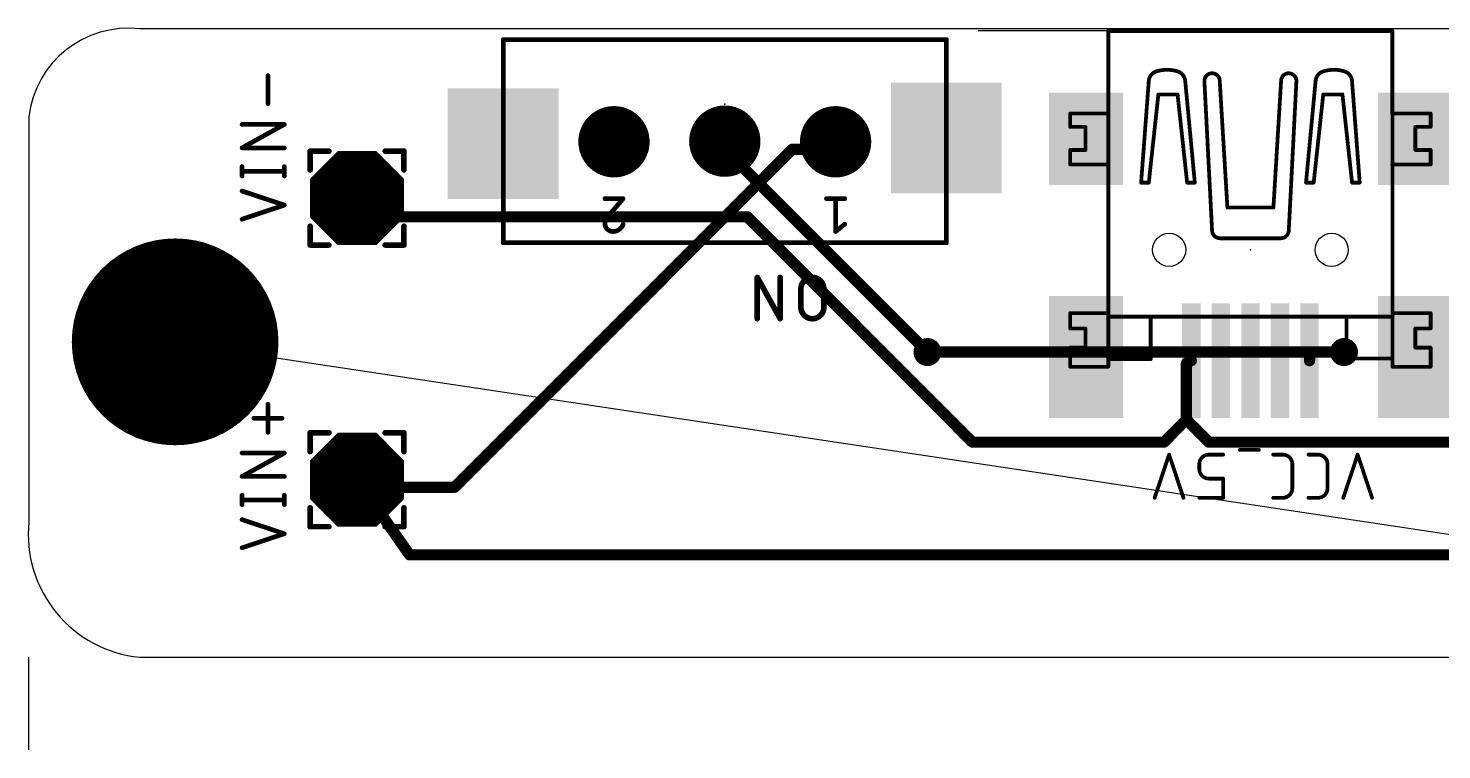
# Model space of a CAD drawing. Header units: millimetres. Extents: x 5 to 73, y 19 to 121.
# Drawn here: x 4.98 to 43.25, y 96 to 115.52 of the extents above; entities that cross this region are included whole.
import ezdxf

# ---------------------------------------------------------------- set-up
doc = ezdxf.new("R2010")
doc.units = ezdxf.units.MM
doc.linetypes.add('ACAD_ISO02W100', pattern=[15, 12, -3])
doc.layers.get('0').update_dxf_attribs({"true_color": 0xe8e8e8})
doc.layers.get('0').transparency = 0.1
for name, color, linetype in [('1', 12, 'Continuous'), ('16', 132, 'Continuous'), ('17', 110, 'Continuous'), ('18', 110, 'Continuous'), ('19', 53, 'Continuous'), ('20', 31, 'Continuous'), ('21', 253, 'Continuous'), ('23', 53, 'Continuous'), ('25', 253, 'Continuous'), ('41', 12, 'Continuous'), ('42', 132, 'Continuous'), ('51', 253, 'Continuous')]:
    doc.layers.add(name, color=color, linetype=linetype)
doc.layers.add('front_back', color=7, linetype='ACAD_ISO02W100', true_color=0xffffff, transparency=0.5)
doc.layers.add('pcb', color=7, linetype='ACAD_ISO02W100', true_color=0xffffff, transparency=0.5)

# ---------------------------------------------------------------- blocks, each defined once
blk = doc.blocks.new('ROUNDP')
at = {"const_width": 0.5}
blk.add_lwpolyline([(0, -0.25, 1), (0, 0.25, 1), (0, -0.25)], format="xyb", dxfattribs=at)
blk = doc.blocks.new('SQUAREP')
blk.add_solid([(-0.5, -0.5), (0.5, -0.5), (-0.5, 0.5), (0.5, 0.5)])
blk = doc.blocks.new('RECT')
blk.add_solid([(-0.5, -0.5), (0.5, -0.5), (-0.5, 0.5), (0.5, 0.5)])
blk = doc.blocks.new('OCTAGONP')
at = {"const_width": 0.5}
blk.add_lwpolyline([(-0.25, -0.1036), (-0.25, 0.1036), (-0.1036, 0.25), (0.1036, 0.25), (0.25, 0.1036), (0.25, -0.1036), (0.1036, -0.25), (-0.1036, -0.25), (-0.25, -0.1036), (-0.25, 0.1036)], dxfattribs=at)
blk = doc.blocks.new('ROUNDV')
at = {"const_width": 0.5}
blk.add_lwpolyline([(0, -0.25, 1), (0, 0.25, 1), (0, -0.25)], format="xyb", dxfattribs=at)

msp = doc.modelspace()

# ---------------------------------------------------------------- linework, layer by layer
msp.add_line((9, 107, 9), (9, 107, 10))
at = {"layer": '1', "const_width": 0.3048, "elevation": 10.6}
for points in [[(23.8416, 112.2448), (23.8416, 112.464)], [(23.8416, 112.2448), (29.328, 106.7584)], [(14.088, 110.416), (13.8848, 110.924)], [(24.4512, 110.416), (14.088, 110.416)], [(30.5472, 104.32), (24.4512, 110.416)], [(39.6912, 106.7584), (39.6722, 106.5246)], [(40.6056, 106.7584), (39.6912, 106.7584)], [(36.3384, 106.4536), (36.4722, 106.5246)], [(36.3384, 106.4536), (36.3384, 104.9296)], [(36.3384, 104.9296), (35.7288, 104.32)], [(36.3384, 104.9296), (36.948, 104.32)], [(35.7288, 104.32), (30.5472, 104.32)], [(36.948, 104.32), (43.6536, 104.32)], [(15.3072, 101.272), (13.8848, 103.304)], [(15.3072, 101.272), (46.092, 101.272)]]:
    msp.add_lwpolyline(points, dxfattribs=at)
at = {"layer": '1', "const_width": 0.1524, "elevation": 10.6}
for points in [[(23.9178, 112.464, 1), (23.7654, 112.464)], [(23.8955, 112.2987, 1), (23.7877, 112.1909)], [(23.7654, 112.2448, 1), (23.9178, 112.2448)], [(13.9555, 110.9523, 1), (13.8141, 110.8957)], [(14.088, 110.4922, 1), (14.088, 110.3398)], [(14.0173, 110.3877, 1), (14.1587, 110.4443)], [(24.5051, 110.4699, 1), (24.3973, 110.3621)], [(24.4512, 110.3398, 1), (24.4512, 110.4922)], [(29.2741, 106.7045, 1), (29.3819, 106.8123)], [(39.6912, 106.8346, 1), (39.6912, 106.6822)], [(39.7671, 106.7522, 1), (39.6153, 106.7646)], [(40.6056, 106.6822, 1), (40.6056, 106.8346)], [(36.4146, 106.4536, 1), (36.2622, 106.4536)], [(36.3027, 106.5209, 1), (36.3741, 106.3863)], [(36.5079, 106.4573, 1), (36.4365, 106.5919)], [(39.5963, 106.5308, 1), (39.7481, 106.5184)], [(36.3923, 104.9835, 1), (36.2845, 104.8757)], [(36.2622, 104.9296, 1), (36.4146, 104.9296)], [(36.3923, 104.8757, 1), (36.2845, 104.9835)], [(30.5472, 104.3962, 1), (30.5472, 104.2438)], [(30.4933, 104.2661, 1), (30.6011, 104.3739)], [(35.6749, 104.3739, 1), (35.7827, 104.2661)], [(35.7288, 104.2438, 1), (35.7288, 104.3962)], [(36.948, 104.3962, 1), (36.948, 104.2438)], [(36.8941, 104.2661, 1), (37.0019, 104.3739)], [(13.9472, 103.3477, 1), (13.8224, 103.2603)], [(15.3072, 101.3482, 1), (15.3072, 101.1958)], [(15.2448, 101.2283, 1), (15.3696, 101.3157)]]:
    msp.add_lwpolyline(points, format="xyb", dxfattribs=at)
at = {"layer": '16', "const_width": 0.3048, "elevation": 10.6}
for points in [[(26.5848, 112.2448), (26.8416, 112.448)], [(16.5264, 103.1008), (25.6704, 112.2448)], [(25.6704, 112.2448), (26.5848, 112.2448)], [(29.328, 106.7584), (40.6056, 106.7584)], [(14.088, 103.1008), (13.8848, 103.304)], [(14.088, 103.1008), (16.5264, 103.1008)]]:
    msp.add_lwpolyline(points, dxfattribs=at)
at = {"layer": '16', "const_width": 0.1524, "elevation": 10.6}
for points in [[(26.8889, 112.3882, 1), (26.7943, 112.5078)], [(25.6704, 112.321, 1), (25.6704, 112.1686)], [(25.7243, 112.1909, 1), (25.6165, 112.2987)], [(26.5375, 112.3046, 1), (26.6321, 112.185)], [(26.5848, 112.1686, 1), (26.5848, 112.321)], [(29.328, 106.8346, 1), (29.328, 106.6822)], [(40.6056, 106.6822, 1), (40.6056, 106.8346)], [(13.9387, 103.3579, 1), (13.8309, 103.2501)], [(14.088, 103.177, 1), (14.088, 103.0246)], [(14.0341, 103.0469, 1), (14.1419, 103.1547)], [(16.4725, 103.1547, 1), (16.5803, 103.0469)], [(16.5264, 103.0246, 1), (16.5264, 103.177)]]:
    msp.add_lwpolyline(points, format="xyb", dxfattribs=at)
at = {"layer": '19'}
msp.add_line((65.5, 98.5, 10.6), (9, 107, 10.6), dxfattribs=at)
at = {"layer": '20'}
for p, q in [((69, 115.5, 10.6), (8, 115.5, 10.6)), ((5, 113.12, 10.6), (5, 102.16, 10.6)), ((8, 98.5, 10.6), (56, 98.5, 10.6))]:
    msp.add_line(p, q, dxfattribs=at)
for centre in [(35.8722, 109.5246, 10.6), (40.2722, 109.5246, 10.6)]:
    msp.add_circle(centre, 0.45, dxfattribs=at)
for centre, radius, start, end in [((7.69, 112.81, 10.6), 2.7078, 83.4261, 173.4261), ((8.33, 101.83, 10.6), 3.3463, 174.3405, 264.3405)]:
    msp.add_arc(centre, radius, start, end, dxfattribs=at)
at = {"layer": '21', "elevation": 10.6}
for points, const_width in [([(17.8734, 115.214, 1), (17.8098, 115.214)], 0.0635), ([(17.8416, 115.2458, 1), (17.8416, 115.1822)], 0.0635), ([(29.8734, 115.214, 1), (29.8098, 115.214)], 0.0635), ([(29.8416, 115.1822, 1), (29.8416, 115.2458)], 0.0635), ([(34.2249, 115.4728, 1), (34.2249, 115.422)], 0.0508), ([(34.2307, 115.4682, 1), (34.2307, 115.4174)], 0.0508), ([(34.2308, 115.4682, 1), (34.2308, 115.4174)], 0.0508), ([(34.2562, 115.4428, 1), (34.2054, 115.4428)], 0.0508), ([(34.2308, 115.4174, 1), (34.2308, 115.4682)], 0.0508), ([(41.9392, 115.4428, 1), (41.8884, 115.4428)], 0.0508), ([(41.9138, 115.4174, 1), (41.9138, 115.4682)], 0.0508), ([(41.9195, 115.422, 1), (41.9195, 115.4728)], 0.0508), ([(36.0997, 114.3526, 0.1499), (35.5286, 114.3526)], 0.1016), ([(40.616, 114.3526, 0.1499), (40.0449, 114.3526)], 0.1016), ([(35.5286, 114.3526, 0.3087), (35.321, 114.0931)], 0.1016), ([(35.2957, 114.095, 1), (35.3463, 114.0912)], 0.0508), ([(35.3463, 114.0912, 1), (35.2957, 114.095)], 0.0508), ([(35.5212, 114.3769, 1), (35.536, 114.3283)], 0.0508), ([(35.536, 114.3283, 1), (35.5212, 114.3769)], 0.0508), ([(36.3073, 114.0931, 0.3087), (36.0997, 114.3526)], 0.1016), ([(36.1071, 114.3769, 1), (36.0923, 114.3283)], 0.0508), ([(36.0923, 114.3283, 1), (36.1071, 114.3769)], 0.0508), ([(36.3326, 114.0955, 1), (36.282, 114.0907)], 0.0508), ([(36.282, 114.0912, 1), (36.3326, 114.095)], 0.0508), ([(37.0341, 114.3007, 0.4142), (36.8265, 114.0931)], 0.1016), ([(36.8519, 114.0943, 1), (36.8011, 114.0917)], 0.0508), ([(36.8011, 114.0931, 1), (36.8519, 114.0931)], 0.0508), ([(37.2418, 114.0931, 0.4142), (37.0342, 114.3007)], 0.1016), ([(37.0342, 114.3261, 1), (37.0342, 114.2753)], 0.0508), ([(37.0341, 114.2753, 1), (37.0341, 114.3261)], 0.0508), ([(37.2672, 114.0946, 1), (37.2164, 114.0916)], 0.0508), ([(37.2164, 114.0931, 1), (37.2672, 114.0931)], 0.0508), ([(39.1104, 114.3007, 0.4142), (38.9028, 114.0931)], 0.1016), ([(38.9282, 114.0916, 1), (38.8774, 114.0946)], 0.0508), ([(38.8774, 114.0931, 1), (38.9282, 114.0931)], 0.0508), ([(39.1104, 114.3261, 1), (39.1104, 114.2753)], 0.0508), ([(39.3181, 114.0931, 0.4142), (39.1105, 114.3007)], 0.1016), ([(39.1105, 114.3261, 1), (39.1105, 114.2753)], 0.0508), ([(39.1104, 114.2753, 1), (39.1104, 114.3261)], 0.0508), ([(39.1105, 114.2753, 1), (39.1105, 114.3261)], 0.0508), ([(39.3435, 114.0917, 1), (39.2927, 114.0943)], 0.0508), ([(39.2927, 114.0931, 1), (39.3435, 114.0931)], 0.0508), ([(40.0449, 114.3526, 0.3087), (39.8373, 114.0931)], 0.1016), ([(39.812, 114.095, 1), (39.8626, 114.0912)], 0.0508), ([(39.8626, 114.0907, 1), (39.812, 114.0955)], 0.0508), ([(40.0375, 114.3769, 1), (40.0523, 114.3283)], 0.0508), ([(40.0523, 114.3283, 1), (40.0375, 114.3769)], 0.0508), ([(40.8236, 114.0931, 0.3087), (40.616, 114.3526)], 0.1016), ([(40.6234, 114.3769, 1), (40.6086, 114.3283)], 0.0508), ([(40.6086, 114.3283, 1), (40.6234, 114.3769)], 0.0508), ([(40.8489, 114.095, 1), (40.7983, 114.0912)], 0.0508), ([(40.7983, 114.0912, 1), (40.8489, 114.095)], 0.0508), ([(34.2054, 113.9392, 1), (34.2562, 113.9392)], 0.0508), ([(35.5805, 113.7551, 1), (35.5805, 113.7043)], 0.0508), ([(35.6058, 113.727, 1), (35.5552, 113.7324)], 0.0508), ([(36.125, 113.7324, 1), (36.0744, 113.727)], 0.0508), ([(36.0997, 113.7043, 1), (36.0997, 113.7551)], 0.0508), ([(40.0449, 113.7551, 1), (40.0449, 113.7043)], 0.0508), ([(40.0702, 113.727, 1), (40.0196, 113.7324)], 0.0508), ([(40.5894, 113.7324, 1), (40.5388, 113.727)], 0.0508), ([(40.5641, 113.7043, 1), (40.5641, 113.7551)], 0.0508), ([(41.8883, 113.9393, 1), (41.9391, 113.9393)], 0.0508), ([(12.6148, 112.2321, 1), (12.6148, 112.1559)], 0.0762), ([(12.6529, 112.194, 1), (12.5767, 112.194)], 0.0762), ([(13.1228, 112.1559, 1), (13.1228, 112.2321)], 0.0762), ([(14.6468, 112.2321, 1), (14.6468, 112.1559)], 0.0762), ([(15.1929, 112.194, 1), (15.1167, 112.194)], 0.0762), ([(15.1548, 112.1559, 1), (15.1548, 112.2321)], 0.0762), ([(12.5767, 111.686, 1), (12.6529, 111.686)], 0.0762), ([(15.1167, 111.686, 1), (15.1929, 111.686)], 0.0762), ([(35.1133, 111.3671, 1), (35.1133, 111.3163)], 0.0508), ([(35.088, 111.3436, 1), (35.1386, 111.3398)], 0.0508), ([(35.2957, 111.3444, 1), (35.3463, 111.339)], 0.0508), ([(35.321, 111.3163, 1), (35.321, 111.3671)], 0.0508), ([(36.3592, 111.3671, 1), (36.3592, 111.3163)], 0.0508), ([(36.3339, 111.339, 1), (36.3845, 111.3444)], 0.0508), ([(36.5416, 111.3393, 1), (36.5922, 111.3441)], 0.0508), ([(36.5669, 111.3163, 1), (36.5669, 111.3671)], 0.0508), ([(39.5777, 111.3671, 1), (39.5777, 111.3163)], 0.0508), ([(39.5524, 111.3441, 1), (39.603, 111.3393)], 0.0508), ([(39.7601, 111.3444, 1), (39.8107, 111.339)], 0.0508), ([(39.7854, 111.3163, 1), (39.7854, 111.3671)], 0.0508), ([(40.8236, 111.3671, 1), (40.8236, 111.3163)], 0.0508), ([(40.7983, 111.339, 1), (40.8489, 111.3444)], 0.0508), ([(41.006, 111.3398, 1), (41.0566, 111.3436)], 0.0508), ([(41.0313, 111.3163, 1), (41.0313, 111.3671)], 0.0508), ([(34.2504, 111.1277, 1), (34.1996, 111.1277)], 0.0508), ([(41.9448, 111.0769, 1), (41.894, 111.0769)], 0.0508), ([(20.5947, 110.9403, 1), (20.5947, 110.8768)], 0.0635), ([(21.1127, 110.8879, 1), (21.0644, 110.9291)], 0.0635), ([(21.0885, 110.8768, 1), (21.0885, 110.9403)], 0.0635), ([(26.5947, 110.9403, 1), (26.5947, 110.8768)], 0.0635), ([(26.8734, 110.9085, 1), (26.8098, 110.9085)], 0.0635), ([(27.0885, 110.8768, 1), (27.0885, 110.9403)], 0.0635), ([(37.4494, 110.6922, 1), (37.4494, 110.6414)], 0.0508), ([(37.424, 110.6653, 1), (37.4748, 110.6683)], 0.0508), ([(38.6698, 110.6683, 1), (38.7206, 110.6653)], 0.0508), ([(38.6954, 110.6414, 1), (38.6954, 110.6922)], 0.0508), ([(12.6529, 110.162, 1), (12.5767, 110.162)], 0.0762), ([(15.1929, 110.162, 1), (15.1167, 110.162)], 0.0762), ([(20.6264, 110.2418, 1), (20.5629, 110.2418)], 0.0635), ([(20.5629, 110.2418, 1), (20.6264, 110.2417)], 0.0635), ([(20.6687, 110.4146, 0.2053), (20.5947, 110.2418)], 0.127), ([(20.5947, 110.2418, 0.4142), (20.8169, 110.0195)], 0.127), ([(20.6445, 110.4352, 1), (20.6929, 110.394)], 0.0635), ([(20.6906, 110.3916, 1), (20.6468, 110.4376)], 0.0635), ([(20.8169, 110.0195, 0.3252), (21.0885, 110.2171)], 0.127), ([(21.1187, 110.2073, 1), (21.0583, 110.2268)], 0.0635), ([(27.1084, 110.1923, 1), (27.0687, 110.2418)], 0.0635), ([(20.8169, 110.0512, 1), (20.8169, 109.9878)], 0.0635), ([(20.8169, 109.9878, 1), (20.8169, 110.0513)], 0.0635), ([(26.8098, 110.0195, 1), (26.8734, 110.0195)], 0.0635), ([(26.8218, 110.0443, 1), (26.8614, 109.9947)], 0.0635), ([(37.0341, 110.0438, 0.3825), (37.2418, 109.8362)], 0.1016), ([(37.0595, 110.0452, 1), (37.0087, 110.0424)], 0.0508), ([(37.0087, 110.0425, 1), (37.0595, 110.0451)], 0.0508), ([(37.2418, 109.8616, 1), (37.2418, 109.8108)], 0.0508), ([(37.2404, 109.8108, 1), (37.2432, 109.8616)], 0.0508), ([(38.9028, 109.8362, 0.3827), (39.1105, 110.0438)], 0.1016), ([(38.9014, 109.8616, 1), (38.9042, 109.8108)], 0.0508), ([(38.9029, 109.8108, 1), (38.9029, 109.8616)], 0.0508), ([(39.1359, 110.0424, 1), (39.0851, 110.0452)], 0.0508), ([(39.0851, 110.0451, 1), (39.1359, 110.0425)], 0.0508), ([(12.6148, 109.6921, 1), (12.6148, 109.6159)], 0.0762), ([(12.5767, 109.654, 1), (12.6529, 109.654)], 0.0762), ([(13.1228, 109.6159, 1), (13.1228, 109.6921)], 0.0762), ([(14.6468, 109.6921, 1), (14.6468, 109.6159)], 0.0762), ([(15.1167, 109.654, 1), (15.1929, 109.654)], 0.0762), ([(15.1548, 109.6159, 1), (15.1548, 109.6921)], 0.0762), ([(17.8416, 109.7458, 1), (17.8416, 109.6822)], 0.0635), ([(17.8098, 109.714, 1), (17.8734, 109.714)], 0.0635), ([(29.8098, 109.714, 1), (29.8734, 109.714)], 0.0635), ([(29.8416, 109.6822, 1), (29.8416, 109.7458)], 0.0635), ([(34.1996, 108.4404, 1), (34.2504, 108.4404)], 0.0508), ([(41.8941, 108.5415, 1), (41.9449, 108.5415)], 0.0508), ([(34.748, 107.7402, 1), (34.748, 107.6894)], 0.0508), ([(35.3978, 107.7148, 1), (35.347, 107.7148)], 0.0508), ([(35.3723, 107.6894, 1), (35.3723, 107.7402)], 0.0508), ([(40.6962, 107.7148, 1), (40.6454, 107.7148)], 0.0508), ([(40.6708, 107.7402, 1), (40.6708, 107.6894)], 0.0508), ([(41.3965, 107.6893, 1), (41.3965, 107.7401)], 0.0508), ([(34.7398, 106.5927, 1), (34.7398, 106.5419)], 0.0508), ([(35.347, 106.5673, 1), (35.3978, 106.5673)], 0.0508), ([(35.3724, 106.5419, 1), (35.3724, 106.5927)], 0.0508), ([(40.6708, 106.6096, 1), (40.6708, 106.5588)], 0.0508), ([(40.6454, 106.5842, 1), (40.6962, 106.5842)], 0.0508), ([(41.3965, 106.5588, 1), (41.3965, 106.6096)], 0.0508), ([(12.6148, 104.6121, 1), (12.6148, 104.5359)], 0.0762), ([(12.6529, 104.574, 1), (12.5767, 104.574)], 0.0762), ([(13.1228, 104.5359, 1), (13.1228, 104.6121)], 0.0762), ([(14.6468, 104.6121, 1), (14.6468, 104.5359)], 0.0762), ([(15.1929, 104.574, 1), (15.1167, 104.574)], 0.0762), ([(15.1548, 104.5359, 1), (15.1548, 104.6121)], 0.0762), ([(12.5767, 104.066, 1), (12.6529, 104.066)], 0.0762), ([(15.1167, 104.066, 1), (15.1929, 104.066)], 0.0762), ([(12.6529, 102.542, 1), (12.5767, 102.542)], 0.0762), ([(15.1929, 102.542, 1), (15.1167, 102.542)], 0.0762), ([(12.6148, 102.0721, 1), (12.6148, 101.9959)], 0.0762), ([(12.5767, 102.034, 1), (12.6529, 102.034)], 0.0762), ([(13.1228, 101.9959, 1), (13.1228, 102.0721)], 0.0762), ([(14.6468, 102.0721, 1), (14.6468, 101.9959)], 0.0762), ([(15.1167, 102.034, 1), (15.1929, 102.034)], 0.0762), ([(15.1548, 101.9959, 1), (15.1548, 102.0721)], 0.0762)]:
    msp.add_lwpolyline(points, format="xyb", dxfattribs=dict(at, const_width=const_width))
for points, const_width in [([(17.8416, 109.714), (17.8416, 115.214)], 0.127), ([(17.8416, 115.214), (29.8416, 115.214)], 0.127), ([(29.8416, 115.214), (29.8416, 109.714)], 0.127), ([(34.2249, 115.4474), (41.9195, 115.4474)], 0.1016), ([(34.2307, 115.4428), (34.2308, 115.4428)], 0.1016), ([(34.2308, 115.4428), (41.9138, 115.4428)], 0.1016), ([(34.2308, 115.4428), (34.2308, 113.9392)], 0.1016), ([(41.9138, 115.4428), (41.9137, 113.9393)], 0.1016), ([(35.1133, 111.3417), (35.321, 114.0931)], 0.1016), ([(36.3073, 114.0931), (36.5669, 111.3417)], 0.1016), ([(36.8265, 114.093), (37.0341, 110.0438)], 0.1016), ([(37.2418, 114.0931), (37.4494, 110.6668)], 0.1016), ([(38.9028, 114.0931), (38.6952, 110.6668)], 0.1016), ([(39.1105, 114.3007), (39.1104, 114.3007)], 0.1016), ([(39.3181, 114.093), (39.1105, 110.0438)], 0.1016), ([(39.8373, 114.0931), (39.5777, 111.3417)], 0.1016), ([(41.0313, 111.3417), (40.8236, 114.0931)], 0.1016), ([(35.5805, 113.7297), (35.321, 111.3417)], 0.1016), ([(36.0997, 113.7297), (35.5805, 113.7297)], 0.1016), ([(36.3592, 111.3417), (36.0997, 113.7297)], 0.1016), ([(39.7854, 111.3417), (40.0449, 113.7297)], 0.1016), ([(40.0449, 113.7297), (40.5641, 113.7297)], 0.1016), ([(40.5641, 113.7297), (40.8236, 111.3417)], 0.1016), ([(12.6148, 112.194), (13.1228, 112.194)], 0.1524), ([(12.6148, 112.194), (12.6148, 111.686)], 0.1524), ([(15.1548, 112.194), (14.6468, 112.194)], 0.1524), ([(15.1548, 111.686), (15.1548, 112.194)], 0.1524), ([(35.321, 111.3417), (35.1133, 111.3417)], 0.1016), ([(36.5669, 111.3417), (36.3592, 111.3417)], 0.1016), ([(39.5777, 111.3417), (39.7854, 111.3417)], 0.1016), ([(40.8236, 111.3417), (41.0313, 111.3417)], 0.1016), ([(34.225, 108.4404), (34.225, 111.1277)], 0.1016), ([(41.9194, 111.0769), (41.9195, 108.5415)], 0.1016), ([(21.0885, 110.9085), (20.5947, 110.9085)], 0.127), ([(20.6687, 110.4146), (21.0885, 110.9085)], 0.127), ([(27.0885, 110.9085), (26.5947, 110.9085)], 0.127), ([(26.8416, 110.0195), (26.8416, 110.9085)], 0.127), ([(37.4494, 110.6668), (38.6954, 110.6668)], 0.1016), ([(12.6148, 109.654), (12.6148, 110.162)], 0.1524), ([(15.1548, 109.654), (15.1548, 110.162)], 0.1524), ([(27.0885, 110.2171), (26.8416, 110.0195)], 0.127), ([(37.2418, 109.8362), (38.9029, 109.8362)], 0.1016), ([(12.6148, 109.654), (13.1228, 109.654)], 0.1524), ([(15.1548, 109.654), (14.6468, 109.654)], 0.1524), ([(29.8416, 109.714), (17.8416, 109.714)], 0.127), ([(35.3723, 107.7148), (34.748, 107.7148)], 0.1016), ([(35.3724, 106.5673), (35.3724, 107.7148)], 0.1016), ([(40.6708, 106.5842), (40.6708, 107.7148)], 0.1016), ([(40.6708, 107.7148), (41.3965, 107.7147)], 0.1016), ([(34.7398, 106.5673), (35.3724, 106.5673)], 0.1016), ([(41.3965, 106.5842), (40.6708, 106.5842)], 0.1016), ([(12.6148, 104.574), (13.1228, 104.574)], 0.1524), ([(12.6148, 104.574), (12.6148, 104.066)], 0.1524), ([(15.1548, 104.574), (14.6468, 104.574)], 0.1524), ([(15.1548, 104.066), (15.1548, 104.574)], 0.1524), ([(12.6148, 102.034), (12.6148, 102.542)], 0.1524), ([(15.1548, 102.034), (15.1548, 102.542)], 0.1524), ([(12.6148, 102.034), (13.1228, 102.034)], 0.1524), ([(15.1548, 102.034), (14.6468, 102.034)], 0.1524)]:
    msp.add_lwpolyline(points, dxfattribs=dict(at, const_width=const_width))
at = {"layer": '23'}
for p in [(23.8416, 113.464, 10.6), (13.8848, 110.924, 10.6), (38.0722, 109.5246, 10.6), (13.8848, 103.304, 10.6)]:
    msp.add_point(p, dxfattribs=at)
at = {"layer": '25', "elevation": 10.6}
for points, const_width in [([(11.5035, 114.2387, 1), (11.44, 114.2387)], 0.0635), ([(11.44, 113.4767, 1), (11.5035, 113.4767)], 0.0635), ([(10.7733, 112.9497, 1), (10.7733, 112.8862)], 0.0635), ([(11.9317, 112.8901, 1), (11.9009, 112.9457)], 0.0635), ([(11.9163, 112.8862, 1), (11.9163, 112.9497)], 0.0635), ([(10.7733, 112.3147, 1), (10.7733, 112.2511)], 0.0635), ([(10.7579, 112.3107, 1), (10.7887, 112.2551)], 0.0635), ([(11.9163, 112.2511, 1), (11.9163, 112.3147)], 0.0635), ([(10.8051, 111.7749, 1), (10.7415, 111.7749)], 0.0635), ([(11.9481, 111.7749, 1), (11.8845, 111.7749)], 0.0635), ([(10.7415, 111.5209, 1), (10.8051, 111.5209)], 0.0635), ([(10.7733, 111.6797, 1), (10.7733, 111.6162)], 0.0635), ([(11.8845, 111.5209, 1), (11.9481, 111.5209)], 0.0635), ([(11.9163, 111.6162, 1), (11.9163, 111.6797)], 0.0635), ([(10.7833, 111.1446, 1), (10.7633, 111.0844)], 0.0635), ([(11.9263, 110.7034, 1), (11.9063, 110.7636)], 0.0635), ([(11.9063, 110.7034, 1), (11.9263, 110.7636)], 0.0635), ([(10.7633, 110.3826, 1), (10.7833, 110.3224)], 0.0635), ([(24.7547, 108.7967, 1), (24.6881, 108.7597)], 0.0762), ([(24.7595, 108.7782, 1), (24.6833, 108.7782)], 0.0762), ([(25.3804, 108.7782, 1), (25.3042, 108.7782)], 0.0762), ([(26.5234, 108.4678, 1), (25.9025, 108.4678)], 0.1524), ([(25.9406, 108.4678, 1), (25.8644, 108.4678)], 0.0762), ([(25.8644, 108.4678, 1), (25.9406, 108.4678)], 0.0762), ([(26.5615, 108.4678, 1), (26.4853, 108.4678)], 0.0762), ([(26.4853, 108.4678, 1), (26.5615, 108.4678)], 0.0762), ([(25.9025, 107.971, 1), (26.5234, 107.971)], 0.1524), ([(25.9406, 107.971, 1), (25.8644, 107.971)], 0.0762), ([(25.8644, 107.971, 1), (25.9406, 107.971)], 0.0762), ([(26.5615, 107.971, 1), (26.4853, 107.971)], 0.0762), ([(26.4853, 107.971, 1), (26.5615, 107.971)], 0.0762), ([(24.6833, 107.6606, 1), (24.7595, 107.6606)], 0.0762), ([(25.3042, 107.6606, 1), (25.3804, 107.6606)], 0.0762), ([(25.309, 107.6421, 1), (25.3756, 107.6791)], 0.0762), ([(11.5035, 105.3487, 1), (11.44, 105.3487)], 0.0635), ([(11.0908, 104.9995, 1), (11.0908, 104.936)], 0.0635), ([(11.8528, 104.936, 1), (11.8528, 104.9995)], 0.0635), ([(11.44, 104.5867, 1), (11.5035, 104.5867)], 0.0635), ([(10.7733, 104.0597, 1), (10.7733, 103.9962)], 0.0635), ([(11.9317, 104.0001, 1), (11.9009, 104.0557)], 0.0635), ([(11.9163, 103.9962, 1), (11.9163, 104.0597)], 0.0635), ([(37.7824, 104.1384, 1), (37.7824, 104.0876)], 0.0508), ([(38.3017, 104.0876, 1), (38.3017, 104.1384)], 0.0508), ([(35.8944, 103.9912, 1), (35.8462, 103.9752)], 0.0508), ([(35.8944, 103.9752, 1), (35.8462, 103.9912)], 0.0508), ([(36.9484, 103.9832, 0.4142), (36.6888, 103.7236)], 0.1016), ([(36.7142, 103.7236, 1), (36.6634, 103.7236)], 0.0508), ([(36.6634, 103.7236, 1), (36.7142, 103.7236)], 0.0508), ([(36.9484, 104.0086, 1), (36.9484, 103.9578)], 0.0508), ([(36.9484, 103.9578, 1), (36.9484, 104.0086)], 0.0508), ([(37.3379, 103.9578, 1), (37.3379, 104.0086)], 0.0508), ([(38.6888, 104.0086, 1), (38.6888, 103.9578)], 0.0508), ([(39.2081, 103.7236, 0.4142), (38.9485, 103.9832)], 0.1016), ([(38.9485, 104.0086, 1), (38.9485, 103.9578)], 0.0508), ([(38.9485, 103.9578, 1), (38.9485, 104.0086)], 0.0508), ([(39.2335, 103.7236, 1), (39.1827, 103.7236)], 0.0508), ([(39.1827, 103.7236, 1), (39.2335, 103.7236)], 0.0508), ([(39.6413, 104.0086, 1), (39.6413, 103.9578)], 0.0508), ([(40.1606, 103.7236, 0.4142), (39.901, 103.9832)], 0.1016), ([(39.901, 104.0086, 1), (39.901, 103.9578)], 0.0508), ([(39.901, 103.9578, 1), (39.901, 104.0086)], 0.0508), ([(40.186, 103.7236, 1), (40.1352, 103.7236)], 0.0508), ([(40.1352, 103.7236, 1), (40.186, 103.7236)], 0.0508), ([(40.9998, 103.9912, 1), (40.9516, 103.9752)], 0.0508), ([(40.9998, 103.9752, 1), (40.9516, 103.9912)], 0.0508), ([(10.7733, 103.4246, 1), (10.7733, 103.3611)], 0.0635), ([(10.7579, 103.4207, 1), (10.7887, 103.3651)], 0.0635), ([(11.9163, 103.3611, 1), (11.9163, 103.4246)], 0.0635), ([(36.6888, 103.5937, 0.4142), (36.9484, 103.3341)], 0.1016), ([(36.7142, 103.5937, 1), (36.6634, 103.5937)], 0.0508), ([(36.6634, 103.5937, 1), (36.7142, 103.5937)], 0.0508), ([(36.9484, 103.3595, 1), (36.9484, 103.3087)], 0.0508), ([(36.9484, 103.3087, 1), (36.9484, 103.3595)], 0.0508), ([(37.3633, 103.3341, 1), (37.3125, 103.3341)], 0.0508), ([(37.3379, 103.3087, 1), (37.3379, 103.3595)], 0.0508), ([(10.8051, 102.8849, 1), (10.7415, 102.8849)], 0.0635), ([(11.9481, 102.8849, 1), (11.8845, 102.8849)], 0.0635), ([(38.9485, 102.8148, 0.4142), (39.2081, 103.0744)], 0.1016), ([(39.2335, 103.0744, 1), (39.1827, 103.0744)], 0.0508), ([(39.1827, 103.0744, 1), (39.2335, 103.0744)], 0.0508), ([(39.901, 102.8148, 0.4142), (40.1606, 103.0744)], 0.1016), ([(40.186, 103.0744, 1), (40.1352, 103.0744)], 0.0508), ([(40.1352, 103.0744, 1), (40.186, 103.0744)], 0.0508), ([(10.7415, 102.6309, 1), (10.8051, 102.6309)], 0.0635), ([(10.7733, 102.7897, 1), (10.7733, 102.7262)], 0.0635), ([(11.8845, 102.6309, 1), (11.9481, 102.6309)], 0.0635), ([(11.9163, 102.7262, 1), (11.9163, 102.7897)], 0.0635), ([(35.4568, 102.8228, 1), (35.505, 102.8068)], 0.0508), ([(36.2357, 102.8068, 1), (36.2839, 102.8228)], 0.0508), ([(36.6888, 102.8402, 1), (36.6888, 102.7894)], 0.0508), ([(37.3125, 102.8148, 1), (37.3633, 102.8148)], 0.0508), ([(37.3379, 102.7894, 1), (37.3379, 102.8402)], 0.0508), ([(38.6888, 102.8402, 1), (38.6888, 102.7894)], 0.0508), ([(38.9485, 102.8402, 1), (38.9485, 102.7894)], 0.0508), ([(38.9485, 102.7894, 1), (38.9485, 102.8402)], 0.0508), ([(39.6413, 102.8402, 1), (39.6413, 102.7894)], 0.0508), ([(39.901, 102.8402, 1), (39.901, 102.7894)], 0.0508), ([(39.901, 102.7894, 1), (39.901, 102.8402)], 0.0508), ([(40.5622, 102.8228, 1), (40.6104, 102.8068)], 0.0508), ([(41.3411, 102.8068, 1), (41.3893, 102.8228)], 0.0508), ([(10.7833, 102.2546, 1), (10.7633, 102.1944)], 0.0635), ([(11.9263, 101.8134, 1), (11.9063, 101.8736)], 0.0635), ([(11.9063, 101.8134, 1), (11.9263, 101.8736)], 0.0635), ([(10.7633, 101.4926, 1), (10.7833, 101.4324)], 0.0635)]:
    msp.add_lwpolyline(points, format="xyb", dxfattribs=dict(at, const_width=const_width))
for points, const_width in [([(11.4718, 113.4767), (11.4718, 114.2387)], 0.127), ([(10.7733, 112.2829), (11.9163, 112.9179)], 0.127), ([(11.9163, 112.9179), (10.7733, 112.9179)], 0.127), ([(11.9163, 112.2829), (10.7733, 112.2829)], 0.127), ([(10.7733, 111.5209), (10.7733, 111.7749)], 0.127), ([(11.9163, 111.5209), (11.9163, 111.7749)], 0.127), ([(10.7733, 111.6479), (11.9163, 111.6479)], 0.127), ([(11.9163, 110.7335), (10.7733, 111.1145)], 0.127), ([(10.7733, 110.3525), (11.9163, 110.7335)], 0.127), ([(25.3423, 107.6606), (24.7214, 108.7782)], 0.1524), ([(24.7214, 108.7782), (24.7214, 107.6606)], 0.1524), ([(25.3423, 108.7782), (25.3423, 107.6606)], 0.1524), ([(25.9025, 107.971), (25.9025, 108.4678)], 0.1524), ([(26.5234, 108.4678), (26.5234, 107.971)], 0.1524), ([(11.4718, 104.5867), (11.4718, 105.3487)], 0.127), ([(11.8528, 104.9677), (11.0908, 104.9677)], 0.127), ([(10.7733, 103.3929), (11.9163, 104.0279)], 0.127), ([(11.9163, 104.0279), (10.7733, 104.0279)], 0.127), ([(38.3017, 104.113), (37.7824, 104.113)], 0.1016), ([(35.8703, 103.9832), (35.4809, 102.8148)], 0.1016), ([(36.2598, 102.8148), (35.8703, 103.9832)], 0.1016), ([(36.6888, 103.7236), (36.6888, 103.5937)], 0.1016), ([(37.3379, 103.9832), (36.9484, 103.9832)], 0.1016), ([(38.6888, 103.9832), (38.9485, 103.9832)], 0.1016), ([(39.2081, 103.7236), (39.2081, 103.0744)], 0.1016), ([(39.6413, 103.9832), (39.901, 103.9832)], 0.1016), ([(40.1606, 103.7236), (40.1606, 103.0744)], 0.1016), ([(40.9757, 103.9832), (40.5863, 102.8148)], 0.1016), ([(41.3652, 102.8148), (40.9757, 103.9832)], 0.1016), ([(11.9163, 103.3929), (10.7733, 103.3929)], 0.127), ([(36.9484, 103.3341), (37.3379, 103.3341)], 0.1016), ([(37.3379, 103.3341), (37.3379, 102.8148)], 0.1016), ([(10.7733, 102.6309), (10.7733, 102.8849)], 0.127), ([(11.9163, 102.6309), (11.9163, 102.8849)], 0.127), ([(10.7733, 102.7579), (11.9163, 102.7579)], 0.127), ([(37.3379, 102.8148), (36.6888, 102.8148)], 0.1016), ([(38.9485, 102.8148), (38.6888, 102.8148)], 0.1016), ([(39.901, 102.8148), (39.6413, 102.8148)], 0.1016), ([(11.9163, 101.8435), (10.7733, 102.2245)], 0.127), ([(10.7733, 101.4625), (11.9163, 101.8435)], 0.127)]:
    msp.add_lwpolyline(points, dxfattribs=dict(at, const_width=const_width))
at = {"layer": '41', "const_width": 2.7977, "elevation": 10.6}
msp.add_lwpolyline([(10.3584, 107.0344, 1), (7.5608, 107.0344, 1), (10.3584, 107.0344)], format="xyb", dxfattribs=at)
at = {"layer": '42', "const_width": 2.7977, "elevation": 10.6}
msp.add_lwpolyline([(10.3584, 107.0344, 1), (7.5608, 107.0344, 1), (10.3584, 107.0344)], format="xyb", dxfattribs=at)
at = {"layer": '51', "const_width": 0.1016, "elevation": 10.6}
for points in [[(34.2249, 106.3649), (34.2249, 115.4474)], [(34.2308, 115.4428), (34.2308, 113.2125)], [(41.9138, 115.4428), (41.9138, 113.2125)], [(41.9195, 115.4474), (41.9195, 106.3648)], [(34.2308, 113.2125), (33.1925, 113.2125)], [(33.1925, 113.2125), (33.1925, 112.8491)], [(33.1925, 112.8491), (33.6078, 112.8491)], [(33.6078, 112.8491), (33.6078, 112.2261)], [(41.9138, 113.2125), (42.9521, 113.2125)], [(42.9521, 112.8491), (42.5368, 112.8491)], [(42.5368, 112.8491), (42.5368, 112.2261)], [(42.9521, 113.2125), (42.9521, 112.8491)], [(33.6078, 112.2261), (33.1925, 112.2261)], [(33.1925, 112.2261), (33.1925, 111.8339)], [(42.5368, 112.2261), (42.9521, 112.2261)], [(42.9521, 112.2261), (42.9521, 111.8339)], [(33.1925, 111.8339), (34.2308, 111.8339)], [(42.9521, 111.8339), (41.9138, 111.8339)], [(34.1867, 107.8116), (33.1925, 107.8116)], [(33.1925, 107.8116), (33.1925, 107.3963)], [(41.852, 107.7148), (34.2249, 107.7148)], [(41.9578, 107.8116), (42.9521, 107.8116)], [(42.9521, 107.8116), (42.9521, 107.3963)], [(33.1925, 107.3963), (33.6078, 107.3963)], [(33.6078, 107.3963), (33.6078, 106.8772)], [(42.9521, 107.3963), (42.5368, 107.3963)], [(42.5368, 107.3963), (42.5368, 106.8772)], [(33.6078, 106.8772), (33.1925, 106.8772)], [(33.1925, 106.8772), (33.1925, 106.3619)], [(42.5368, 106.8772), (42.9521, 106.8772)], [(42.9521, 106.8772), (42.9521, 106.3607)], [(33.1925, 106.3619), (34.2204, 106.3619)], [(34.2505, 106.5673), (35.3724, 106.5673)], [(41.8689, 106.5842), (40.6708, 106.5842)], [(42.9521, 106.3607), (41.9241, 106.3607)]]:
    msp.add_lwpolyline(points, dxfattribs=at)
at = {"layer": '51', "elevation": 10.6}
for points, const_width in [([(34.2503, 115.4474, 1), (34.1995, 115.4474)], 0.0508), ([(34.2562, 115.4428, 1), (34.2054, 115.4428)], 0.0508), ([(41.9392, 115.4428, 1), (41.8884, 115.4428)], 0.0508), ([(41.9449, 115.4474, 1), (41.8941, 115.4474)], 0.0508), ([(33.1925, 113.2379, 1), (33.1925, 113.1871)], 0.0508), ([(33.2179, 113.2125, 1), (33.1671, 113.2125)], 0.0508), ([(33.1925, 112.8745, 1), (33.1925, 112.8237)], 0.0508), ([(33.6332, 112.8491, 1), (33.5824, 112.8491)], 0.0508), ([(33.6078, 112.8237, 1), (33.6078, 112.8745)], 0.0508), ([(34.2054, 113.2125, 1), (34.2562, 113.2125)], 0.0508), ([(34.2308, 113.1871, 1), (34.2308, 113.2379)], 0.0508), ([(41.9138, 113.2379, 1), (41.9138, 113.1871)], 0.0508), ([(41.8884, 113.2125, 1), (41.9392, 113.2125)], 0.0508), ([(42.5368, 112.8745, 1), (42.5368, 112.8237)], 0.0508), ([(42.5622, 112.8491, 1), (42.5114, 112.8491)], 0.0508), ([(42.9775, 113.2125, 1), (42.9267, 113.2125)], 0.0508), ([(42.9521, 113.1871, 1), (42.9521, 113.2379)], 0.0508), ([(42.9521, 112.8237, 1), (42.9521, 112.8745)], 0.0508), ([(33.1671, 112.8491, 1), (33.2179, 112.8491)], 0.0508), ([(42.9267, 112.8491, 1), (42.9775, 112.8491)], 0.0508), ([(33.1925, 112.2515, 1), (33.1925, 112.2007)], 0.0508), ([(33.2179, 112.2261, 1), (33.1671, 112.2261)], 0.0508), ([(33.5824, 112.2261, 1), (33.6332, 112.2261)], 0.0508), ([(33.6078, 112.2007, 1), (33.6078, 112.2515)], 0.0508), ([(42.5368, 112.2515, 1), (42.5368, 112.2007)], 0.0508), ([(42.5114, 112.2261, 1), (42.5622, 112.2261)], 0.0508), ([(42.9775, 112.2261, 1), (42.9267, 112.2261)], 0.0508), ([(42.9521, 112.2007, 1), (42.9521, 112.2515)], 0.0508), ([(14.9008, 110.924, 1), (12.8688, 110.924, 1), (14.9008, 110.924)], 0.1524), ([(33.1925, 111.8593, 1), (33.1925, 111.8085)], 0.0508), ([(33.1671, 111.8339, 1), (33.2179, 111.8339)], 0.0508), ([(34.2308, 111.8085, 1), (34.2308, 111.8593)], 0.0508), ([(41.9138, 111.8593, 1), (41.9138, 111.8085)], 0.0508), ([(42.9267, 111.8339, 1), (42.9775, 111.8339)], 0.0508), ([(42.9521, 111.8085, 1), (42.9521, 111.8593)], 0.0508), ([(33.1925, 107.837, 1), (33.1925, 107.7862)], 0.0508), ([(33.2179, 107.8116, 1), (33.1671, 107.8116)], 0.0508), ([(34.1867, 107.7862, 1), (34.1867, 107.837)], 0.0508), ([(34.2249, 107.7402, 1), (34.2249, 107.6894)], 0.0508), ([(41.852, 107.6894, 1), (41.852, 107.7402)], 0.0508), ([(41.9578, 107.837, 1), (41.9578, 107.7862)], 0.0508), ([(42.9775, 107.8116, 1), (42.9267, 107.8116)], 0.0508), ([(42.9521, 107.7862, 1), (42.9521, 107.837)], 0.0508), ([(33.1925, 107.4217, 1), (33.1925, 107.3709)], 0.0508), ([(33.1671, 107.3963, 1), (33.2179, 107.3963)], 0.0508), ([(33.6332, 107.3963, 1), (33.5824, 107.3963)], 0.0508), ([(33.6078, 107.3709, 1), (33.6078, 107.4217)], 0.0508), ([(42.5368, 107.4217, 1), (42.5368, 107.3709)], 0.0508), ([(42.5622, 107.3963, 1), (42.5114, 107.3963)], 0.0508), ([(42.9267, 107.3963, 1), (42.9775, 107.3963)], 0.0508), ([(42.9521, 107.3709, 1), (42.9521, 107.4217)], 0.0508), ([(33.1925, 106.9026, 1), (33.1925, 106.8518)], 0.0508), ([(33.2179, 106.8772, 1), (33.1671, 106.8772)], 0.0508), ([(33.5824, 106.8772, 1), (33.6332, 106.8772)], 0.0508), ([(33.6078, 106.8518, 1), (33.6078, 106.9026)], 0.0508), ([(42.5368, 106.9026, 1), (42.5368, 106.8518)], 0.0508), ([(42.5114, 106.8772, 1), (42.5622, 106.8772)], 0.0508), ([(42.9775, 106.8772, 1), (42.9267, 106.8772)], 0.0508), ([(42.9521, 106.8518, 1), (42.9521, 106.9026)], 0.0508), ([(33.1925, 106.3873, 1), (33.1925, 106.3365)], 0.0508), ([(33.1671, 106.3619, 1), (33.2179, 106.3619)], 0.0508), ([(34.1995, 106.3649, 1), (34.2503, 106.3649)], 0.0508), ([(34.2204, 106.3365, 1), (34.2204, 106.3873)], 0.0508), ([(34.2505, 106.5927, 1), (34.2505, 106.5419)], 0.0508), ([(35.3724, 106.5419, 1), (35.3724, 106.5927)], 0.0508), ([(40.6708, 106.6096, 1), (40.6708, 106.5588)], 0.0508), ([(41.8689, 106.5588, 1), (41.8689, 106.6096)], 0.0508), ([(41.8941, 106.3648, 1), (41.9449, 106.3648)], 0.0508), ([(41.9241, 106.3861, 1), (41.9241, 106.3353)], 0.0508), ([(42.9267, 106.3607, 1), (42.9775, 106.3607)], 0.0508), ([(42.9521, 106.3353, 1), (42.9521, 106.3861)], 0.0508), ([(14.9008, 103.304, 1), (12.8688, 103.304, 1), (14.9008, 103.304)], 0.1524)]:
    msp.add_lwpolyline(points, format="xyb", dxfattribs=dict(at, const_width=const_width))
at = {"layer": 'front_back', "extrusion": (0, -1, 0)}
msp.add_line((36.7006, 115.4474, 11.6), (30.7006, 115.4474, 11.6), dxfattribs=at)
at = {"layer": 'pcb'}
for p, q in [((5, 96, 4), (5, 98.5, 4)), ((5, 98.5, 4), (5, 98.5, 10))]:
    msp.add_line(p, q, dxfattribs=at)

# ---------------------------------------------------------------- block references
at = {"layer": '1', "rotation": 270}
for p, xscale, yscale in [((33.6222, 112.5246, 10.6), 2.5, 2), ((42.5222, 112.5246, 10.6), 2.5, 2), ((33.6222, 106.6246, 10.6), 3.3, 2), ((36.4722, 106.5246, 10.6), 3.1, 0.5), ((37.2722, 106.5246, 10.6), 3.1, 0.5), ((38.0722, 106.5246, 10.6), 3.1, 0.5), ((38.8722, 106.5246, 10.6), 3.1, 0.5), ((39.6722, 106.5246, 10.6), 3.1, 0.5), ((42.5222, 106.6246, 10.6), 3.3, 2)]:
    msp.add_blockref('RECT', p, dxfattribs=dict(at, xscale=xscale, yscale=yscale))
at = {"layer": '17'}
for name, p, xscale, yscale, rotation in [('SQUAREP', (29.8416, 112.5496, 10.6), 3, 3, 180), ('SQUAREP', (29.8416, 112.5496, 10.6), 3, 3, 180), ('SQUAREP', (17.8416, 112.3972, 10.6), 3, 3, 180), ('SQUAREP', (17.8416, 112.3972, 10.6), 3, 3, 180), ('ROUNDP', (20.8416, 112.448, 10.6), 1.9304, 1.9304, 180), ('ROUNDP', (20.8416, 112.448, 10.6), 1.9304, 1.9304, 180), ('ROUNDP', (23.8416, 112.464, 10.6), 1.9304, 1.9304, 180), ('ROUNDP', (23.8416, 112.464, 10.6), 1.9304, 1.9304, 180), ('ROUNDP', (26.8416, 112.448, 10.6), 1.9304, 1.9304, 180), ('ROUNDP', (26.8416, 112.448, 10.6), 1.9304, 1.9304, 180), ('OCTAGONP', (13.8848, 110.924, 10.6), 2.54, 2.54, 90), ('OCTAGONP', (13.8848, 110.924, 10.6), 2.54, 2.54, 90), ('OCTAGONP', (13.8848, 103.304, 10.6), 2.54, 2.54, 90), ('OCTAGONP', (13.8848, 103.304, 10.6), 2.54, 2.54, 90)]:
    msp.add_blockref(name, p, dxfattribs=dict(at, xscale=xscale, yscale=yscale, rotation=rotation))
at = {"layer": '18', "rotation": 90}
for p, xscale, yscale in [((9, 107, 10.6), 5, 5), ((9, 107, 10.6), 5, 5), ((29.328, 106.7584, 10.6), 0.7564, 0.7564), ((29.328, 106.7584, 10.6), 0.7564, 0.7564), ((40.6056, 106.7584, 10.6), 0.7564, 0.7564), ((40.6056, 106.7584, 10.6), 0.7564, 0.7564)]:
    msp.add_blockref('ROUNDV', p, dxfattribs=dict(at, xscale=xscale, yscale=yscale))

doc.saveas('drawing.dxf')
